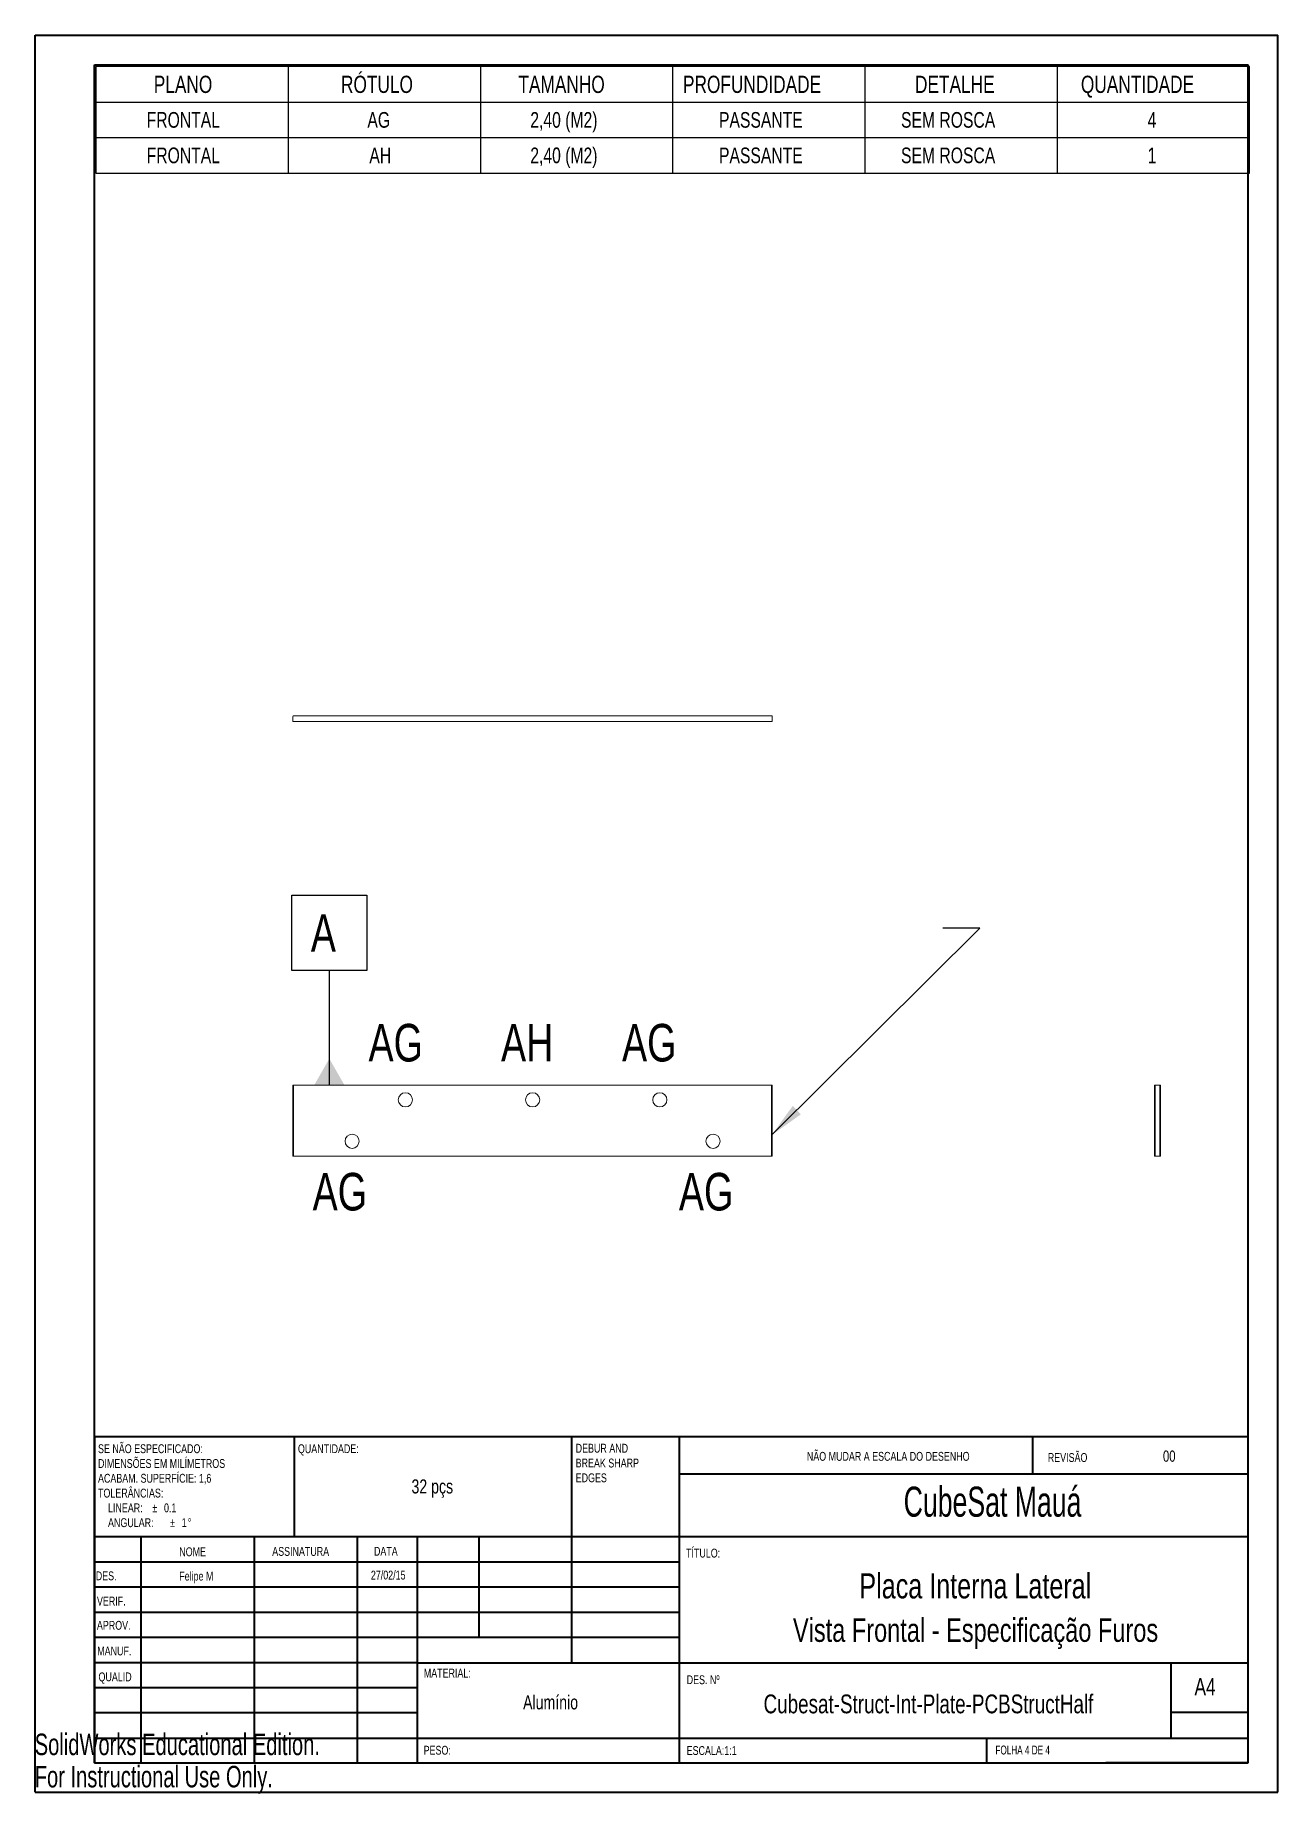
# Paper-space layout 'Folha04' of a CAD drawing. Header units: millimetres. Extents: x 0 to 210, y 0 to 297.
import ezdxf

# ---------------------------------------------------------------- set-up
doc = ezdxf.new("R2010")
doc.units = ezdxf.units.MM
doc.layers.add('FORMAT', color=7, linetype='Continuous')
doc.styles.add('SLDTEXTSTYLE0', font='TXT', dxfattribs={"width": 0.75})
doc.styles.add('SLDTEXTSTYLE1', font='TXT', dxfattribs={"width": 0.663})
doc.styles.add('SLDTEXTSTYLE2', font='TXT', dxfattribs={"width": 0.6875})
doc.styles.add('SLDTEXTSTYLE3', font='TXT', dxfattribs={"width": 0.7})
doc.dimstyles.new('SLDDIMSTYLE4', dxfattribs={"dimtxt": 0, "dimasz": 5.9944, "dimexe": 0, "dimexo": 0.0625, "dimgap": 0, "dimtad": 0, "dimtih": 1, "dimtoh": 1, "dimdec": 0, "dimrnd": 1e-09, "dimzin": 0, "dimdsep": 46, "dimtxsty": 'Standard', "dimsah": 1, "dimcen": 0.09, "dimadec": 0, "dimazin": 0, "dimtfac": 5.9944, "dimtdec": 0, "dimtofl": 0, "dimtmove": 0, "dimatfit": 3, "dimfxl": 0, "dimfrac": 2, "dimtolj": 1, "dimtzin": 0, "dimarcsym": 0})

# ---------------------------------------------------------------- blocks, each defined once
blk = doc.blocks.new('SW_NOTE_6')
at = {"color": 0, "linetype": 'Continuous', "lineweight": 0, "char_height": 1.5, "attachment_point": 1, "style": 'SLDTEXTSTYLE0'}
for s, insert in [('DEBUR AND', (0, 1.93)), ('BREAK SHARP', (0, -0.57)), ('EDGES', (0, -3.07))]:
    blk.add_mtext(s, dxfattribs=dict(at, insert=insert))
blk = doc.blocks.new('SW_NOTE_7')
at = {"color": 0, "linetype": 'Continuous', "lineweight": 0, "char_height": 1.5, "attachment_point": 1, "style": 'SLDTEXTSTYLE0'}
for s, insert in [('SE NÃO ESPECIFICADO:', (0, 1.93)), ('ACABAM. SUPERFÍCIE: 1,6', (0, -3.07)), ('DIMENSÕES EM MILÍMETROS', (0, -0.57)), ('TOLERÂNCIAS:', (0, -5.57)), ('LINEAR:', (1.69, -8.07)), ('%%p', (9.16, -8.07)), ('0.1', (11.15, -8.07)), ('ANGULAR:', (1.69, -10.57)), ('%%p', (12.16, -10.57)), ('1', (14.15, -10.57)), ('%%d', (15.16, -10.57))]:
    blk.add_mtext(s, dxfattribs=dict(at, insert=insert))
blk = doc.blocks.new('SW_TABLEANNOTATION_1')
at = {"layer": 'FORMAT', "color": 0}
for p, q in [((0, 0), (0, -18)), ((195, 0), (0, 0)), ((195, -18), (195, 0)), ((32.5, 0), (32.5, -6)), ((65, 0), (65, -6)), ((97.5, 0), (97.5, -6)), ((130, 0), (130, -6)), ((162.5, 0), (162.5, -6)), ((0, -6), (195, -6)), ((32.5, -6), (32.5, -18)), ((65, -6), (65, -18)), ((97.5, -6), (97.5, -18)), ((130, -6), (130, -18)), ((162.5, -6), (162.5, -18)), ((0, -12), (195, -12)), ((0, -18), (195, -18))]:
    blk.add_line(p, q, dxfattribs=at)
at = {"layer": 'FORMAT', "color": 0, "attachment_point": 1, "style": 'SLDTEXTSTYLE0'}
for s, insert, char_height in [('PLANO', (9.81, -1.55), 2.91), ('RÓTULO', (41.45, -1.55), 2.91), ('TAMANHO', (71.43, -1.55), 2.91), ('PROFUNDIDADE', (99.24, -1.55), 2.9104), ('DETALHE', (138.45, -1.55), 2.91), ('QUANTIDADE', (166.49, -1.55), 2.91), ('FRONTAL', (8.61, -7.69), 2.646), ('AG', (45.91, -7.69), 2.646), ('2,40 (M2)', (73.44, -7.69), 2.646), ('PASSANTE', (105.33, -7.69), 2.646), ('SEM ROSCA', (136.09, -7.69), 2.646), ('4', (177.77, -7.69), 2.65), ('FRONTAL', (8.61, -13.69), 2.646), ('AH', (46.24, -13.69), 2.646), ('2,40 (M2)', (73.44, -13.69), 2.646), ('PASSANTE', (105.33, -13.69), 2.646), ('SEM ROSCA', (136.09, -13.69), 2.646), ('1', (177.77, -13.69), 2.65)]:
    blk.add_mtext(s, dxfattribs=dict(at, insert=insert, char_height=char_height))
blk = doc.blocks.new('SW_DATUMTAG_0')
at = {"layer": 'FORMAT', "color": 0}
for p, q in [((-3.22, -1.31), (-3.22, 11.39)), ((-3.22, 11.39), (9.48, 11.39)), ((9.48, 11.39), (9.48, -1.31)), ((9.48, -1.31), (-3.22, -1.31)), ((3.13, -20.68), (3.13, -1.31))]:
    blk.add_line(p, q, dxfattribs=at)
blk.add_solid([(5.67, -20.68), (0.59, -20.68), (3.13, -16.24)], dxfattribs=at)
at = {"layer": 'FORMAT', "color": 0, "insert": (0, 8.19, 0.5), "char_height": 6.35, "attachment_point": 1, "style": 'SLDTEXTSTYLE0'}
blk.add_mtext('A', dxfattribs=at)

psp = doc.layouts.new('Folha04')

# ---------------------------------------------------------------- linework, layer by layer
at = {"color": 7, "linetype": 'Continuous', "lineweight": 40}
for p, q in [((0.08, 0.21), (0.08, 297.21)), ((0.08, 297.21), (210.08, 297.21)), ((210.08, 0.21), (210.08, 297.21)), ((210.08, 292.21), (210.08, 297.21)), ((10.08, 292.21), (205.08, 292.21)), ((10.08, 5.21), (10.08, 292.21)), ((205.08, 5.21), (205.08, 292.21)), ((10.11, 60.37), (205.08, 60.37)), ((10.11, 60.37), (10.11, 5.12)), ((43.91, 43.37), (43.91, 60.37)), ((90.71, 60.37), (90.71, 22.12)), ((108.91, 60.37), (108.91, 5.12)), ((168.68, 54.09), (168.68, 60.46)), ((205.08, 54), (108.91, 54)), ((205.08, 43.37), (10.11, 43.37)), ((17.91, 43.37), (17.91, 5.12)), ((37.1, 43.37), (37.1, 5.12)), ((54.51, 43.37), (54.51, 5.12)), ((64.71, 5.12), (64.71, 43.37)), ((75.11, 26.37), (75.11, 43.37)), ((108.91, 39.12), (10.11, 39.12)), ((108.91, 34.87), (10.11, 34.87)), ((108.91, 30.62), (10.11, 30.62)), ((108.91, 26.37), (10.11, 26.37)), ((64.71, 22.12), (10.11, 22.12)), ((64.71, 22.12), (205.08, 22.12)), ((192.08, 9.46), (192.08, 22.21)), ((64.71, 17.87), (10.11, 17.87)), ((64.71, 13.62), (10.11, 13.62)), ((205.08, 13.71), (192.08, 13.71)), ((10.11, 9.37), (205.08, 9.37)), ((160.88, 5.21), (160.88, 9.46)), ((10.08, 5.21), (205.08, 5.21)), ((205.08, 5.21), (180.99, 5.21)), ((0.08, 0.21), (210.08, 0.21))]:
    psp.add_line(p, q, dxfattribs=at)
at = {"color": 7, "linetype": 'Continuous', "lineweight": 15}
for p, q in [((43.64, 181.28), (43.64, 182.08)), ((124.54, 182.18), (43.74, 182.18)), ((124.64, 181.28), (124.64, 182.08)), ((124.54, 181.18), (43.74, 181.18)), ((43.64, 107.76), (43.64, 119.76)), ((43.64, 119.76), (43.74, 119.76)), ((43.74, 119.76), (43.74, 107.76)), ((124.54, 119.76), (43.74, 119.76)), ((124.54, 107.76), (124.54, 119.76)), ((124.54, 119.76), (124.64, 119.76)), ((124.64, 119.76), (124.64, 107.76)), ((189.24, 107.76), (189.24, 119.76)), ((189.24, 119.76), (189.34, 119.76)), ((189.34, 119.76), (189.34, 107.76)), ((189.34, 119.76), (190.14, 119.76)), ((190.14, 107.76), (190.14, 119.76)), ((190.14, 119.76), (190.24, 119.76)), ((190.24, 119.76), (190.24, 107.76)), ((43.74, 107.76), (43.64, 107.76)), ((43.74, 107.76), (124.54, 107.76)), ((124.64, 107.76), (124.54, 107.76)), ((189.34, 107.76), (189.24, 107.76)), ((189.34, 107.76), (190.14, 107.76)), ((190.24, 107.76), (190.14, 107.76))]:
    psp.add_line(p, q, dxfattribs=at)
for centre in [(62.64, 117.26), (84.14, 117.26), (105.64, 117.26), (53.64, 110.26), (114.64, 110.26)]:
    psp.add_circle(centre, 1.2, dxfattribs=at)
for centre, start, end in [((43.74, 182.08), 90, 180), ((124.54, 182.08), 0, 90), ((43.74, 181.28), 180, 270), ((124.54, 181.28), 270, 0)]:
    psp.add_arc(centre, 0.1, start, end, dxfattribs=at)

# ---------------------------------------------------------------- block references
at = {"color": 7, "linetype": 'Continuous', "lineweight": 0}
for name, p in [('SW_NOTE_7', (10.7, 57.11)), ('SW_NOTE_6', (91.42, 57.19))]:
    psp.add_blockref(name, p, dxfattribs=at)
at = {"layer": 'FORMAT'}
for name, p in [('SW_TABLEANNOTATION_1', (10.31, 291.91)), ('SW_DATUMTAG_0', (46.66, 140.45))]:
    psp.add_blockref(name, p, dxfattribs=at)

# ---------------------------------------------------------------- texts
at = {"color": 7, "linetype": 'Continuous', "lineweight": 0}
for s, insert, char_height, attachment_point, style in [('QUANTIDADE:', (44.48, 59.04), 1.5, 1, 'SLDTEXTSTYLE0'), ('NÃO MUDAR A ESCALA DO DESENHO', (130.49, 57.75), 1.5, 1, 'SLDTEXTSTYLE0'), ('REVISÃO', (171.21, 57.55), 1.5, 1, 'SLDTEXTSTYLE0'), ('00', (191.73, 57.99), 1.905, 2, 'SLDTEXTSTYLE0'), ('32 pçs', (67.19, 53.1), 2.381, 2, 'SLDTEXTSTYLE0'), ('CubeSat Mauá', (161.87, 51.88), 5.08, 2, 'SLDTEXTSTYLE1'), ('NOME', (24.43, 41.62), 1.5, 1, 'SLDTEXTSTYLE0'), ('ASSINATURA', (40.14, 41.68), 1.5, 1, 'SLDTEXTSTYLE0'), ('DATA', (57.33, 41.7), 1.5, 1, 'SLDTEXTSTYLE0'), ('TÍTULO:', (110.07, 41.4), 1.5, 1, 'SLDTEXTSTYLE0'), ('DES.', (10.32, 37.55), 1.5, 1, 'SLDTEXTSTYLE0'), ('Felipe M', (27.31, 37.5), 1.499, 2, 'SLDTEXTSTYLE0'), ('27/02/15', (59.74, 37.68), 1.499, 2, 'SLDTEXTSTYLE0'), ('Placa Interna Lateral', (158.96, 37.22), 4.2333, 2, 'SLDTEXTSTYLE0'), ('VERIF.', (10.52, 33.28), 1.5, 1, 'SLDTEXTSTYLE0'), ('APROV.', (10.51, 29.19), 1.5, 1, 'SLDTEXTSTYLE0'), ('MANUF.', (10.57, 24.85), 1.5, 1, 'SLDTEXTSTYLE0'), ('MATERIAL:', (65.76, 21.11), 1.5, 1, 'SLDTEXTSTYLE0'), ('QUALID', (10.78, 20.47), 1.5, 1, 'SLDTEXTSTYLE0'), ('DES. Nº', (110.18, 19.99), 1.5, 1, 'SLDTEXTSTYLE0'), ('A4', (196, 19.52), 2.91, 1, 'SLDTEXTSTYLE0'), ('Alumínio', (87.18, 16.61), 2.381, 2, 'SLDTEXTSTYLE0'), ('Cubesat-Struct-Int-Plate-PCBStructHalf', (151.04, 16.74), 3.175, 2, 'SLDTEXTSTYLE0'), ('PESO:', (65.73, 8.07), 1.499, 1, 'SLDTEXTSTYLE0'), ('ESCALA:1:1', (110.18, 8.02), 1.5, 1, 'SLDTEXTSTYLE0'), ('FOLHA 4 DE 4', (162.36, 8.11), 1.5, 1, 'SLDTEXTSTYLE2')]:
    psp.add_mtext(s, dxfattribs=dict(at, insert=insert, char_height=char_height, attachment_point=attachment_point, style=style))
at = {"color": 7, "linetype": 'Continuous', "char_height": 3.633, "attachment_point": 1, "style": 'SLDTEXTSTYLE3'}
for s, insert in [('SolidWorks Educational Edition.', (0, 10.13)), ('For Instructional Use Only.', (0, 4.68))]:
    psp.add_mtext(s, dxfattribs=dict(at, insert=insert))
at = {"layer": 'FORMAT', "style": 'SLDTEXTSTYLE0'}
for s, insert, char_height, attachment_point in [('AG', (56.41, 130.09), 6.35, 1), ('AH', (78.8, 130.09), 6.35, 1), ('AG', (99.25, 130.09), 6.35, 1), ('AG', (46.96, 104.91), 6.35, 1), ('AG', (108.86, 104.91), 6.35, 1), ('Vista Frontal - Especificação Furos', (159, 29.61), 3.9688, 2)]:
    psp.add_mtext(s, dxfattribs=dict(at, insert=insert, char_height=char_height, attachment_point=attachment_point))

# ---------------------------------------------------------------- leaders
at = {"layer": 'FORMAT'}
psp.add_leader([(124.54, 111.29), (159.74, 146.29), (153.49, 146.29)], dimstyle='SLDDIMSTYLE4', dxfattribs=at)

doc.saveas('drawing.dxf')
